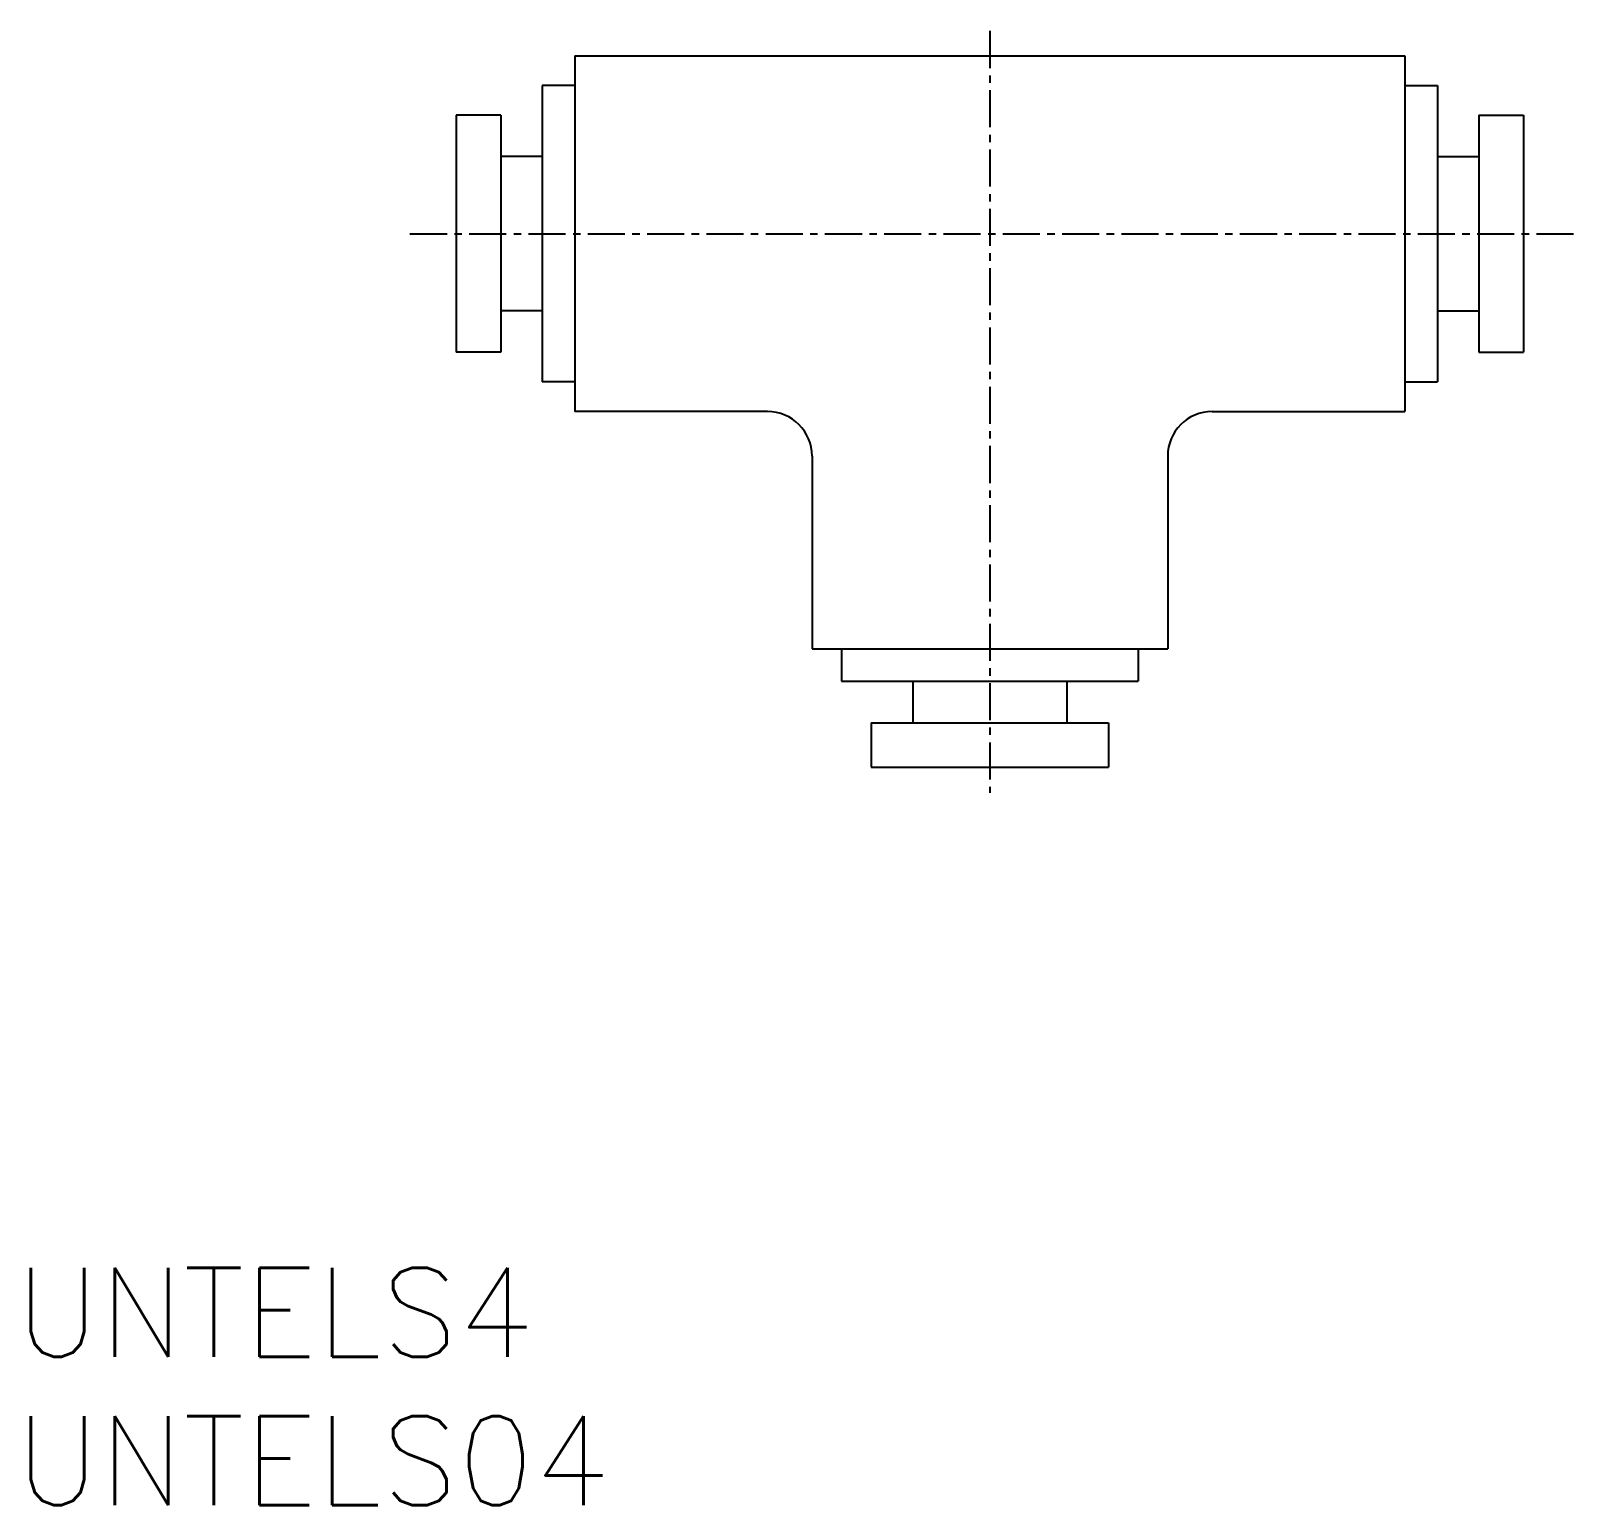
# Model space of a CAD drawing. Extents: x 0.5 to 52.7, y 0 to 49.7.
import ezdxf

# ---------------------------------------------------------------- set-up
doc = ezdxf.new("R2010")
doc.units = 0
doc.linetypes.add('CENTER', pattern=[2, 1.25, -0.25, 0.25, -0.25])
doc.layers.get('0').update_dxf_attribs({"linetype": 'CONTINUOUS'})
doc.layers.add('CENTER', color=1, linetype='CENTER')
doc.styles.get("Standard").update_dxf_attribs({"font": 'txt.shx'})

# ---------------------------------------------------------------- blocks, each defined once
blk = doc.blocks.new('*U4')
at = {"color": 7, "linetype": 'CONTINUOUS'}
blk.add_text('UNTELS04', height=3, dxfattribs=at).set_placement((0, 0))
blk = doc.blocks.new('*U5')
at = {"color": 7, "linetype": 'CONTINUOUS'}
blk.add_text('UNTELS4', height=3, dxfattribs=at).set_placement((0, 5))

msp = doc.modelspace()

# ---------------------------------------------------------------- linework, layer by layer
at = {"color": 7, "linetype": 'CONTINUOUS'}
for p, q in [((18.863, 48.889), (18.863, 36.889)), ((18.863, 48.889), (46.863, 48.889)), ((46.863, 48.889), (46.863, 36.889)), ((17.763, 47.889), (17.763, 37.889)), ((18.863, 47.889), (17.763, 47.889)), ((46.863, 47.889), (47.963, 47.889)), ((47.963, 47.889), (47.963, 37.889)), ((14.863, 46.889), (14.863, 38.889)), ((16.363, 46.889), (14.863, 46.889)), ((16.363, 46.889), (16.363, 38.889)), ((49.363, 46.889), (50.863, 46.889)), ((49.363, 46.889), (49.363, 38.889)), ((50.863, 46.889), (50.863, 38.889)), ((17.763, 45.489), (16.363, 45.489)), ((47.963, 45.489), (49.363, 45.489)), ((17.763, 40.289), (16.363, 40.289)), ((47.963, 40.289), (49.363, 40.289)), ((16.363, 38.889), (14.863, 38.889)), ((49.363, 38.889), (50.863, 38.889)), ((18.863, 37.889), (17.763, 37.889)), ((46.863, 37.889), (47.963, 37.889)), ((25.363, 36.889), (18.863, 36.889)), ((40.363, 36.889), (46.863, 36.889)), ((26.863, 35.389), (26.863, 28.889)), ((38.863, 35.389), (38.863, 28.889)), ((26.863, 28.889), (38.863, 28.889)), ((27.863, 28.889), (27.863, 27.789)), ((37.863, 28.889), (37.863, 27.789)), ((27.863, 27.789), (37.863, 27.789)), ((30.263, 27.789), (30.263, 26.389)), ((35.463, 27.789), (35.463, 26.389)), ((28.863, 26.389), (28.863, 24.889)), ((28.863, 26.389), (36.863, 26.389)), ((36.863, 26.389), (36.863, 24.889)), ((28.863, 24.889), (36.863, 24.889))]:
    msp.add_line(p, q, dxfattribs=at)
for centre, start, end in [((25.363, 35.389), 360, 90), ((40.363, 35.389), 90, 180)]:
    msp.add_arc(centre, 1.5, start, end, dxfattribs=at)
at = {"layer": 'CENTER', "color": 1, "linetype": 'CENTER'}
for p, q in [((32.863, 49.728), (32.863, 24.03)), ((13.301, 42.889), (52.739, 42.889))]:
    msp.add_line(p, q, dxfattribs=at)

# ---------------------------------------------------------------- block references
at = {"color": 7, "linetype": 'CONTINUOUS'}
for name in ['*U5', '*U4']:
    msp.add_blockref(name, (0, 0), dxfattribs=at)

doc.saveas('drawing.dxf')
